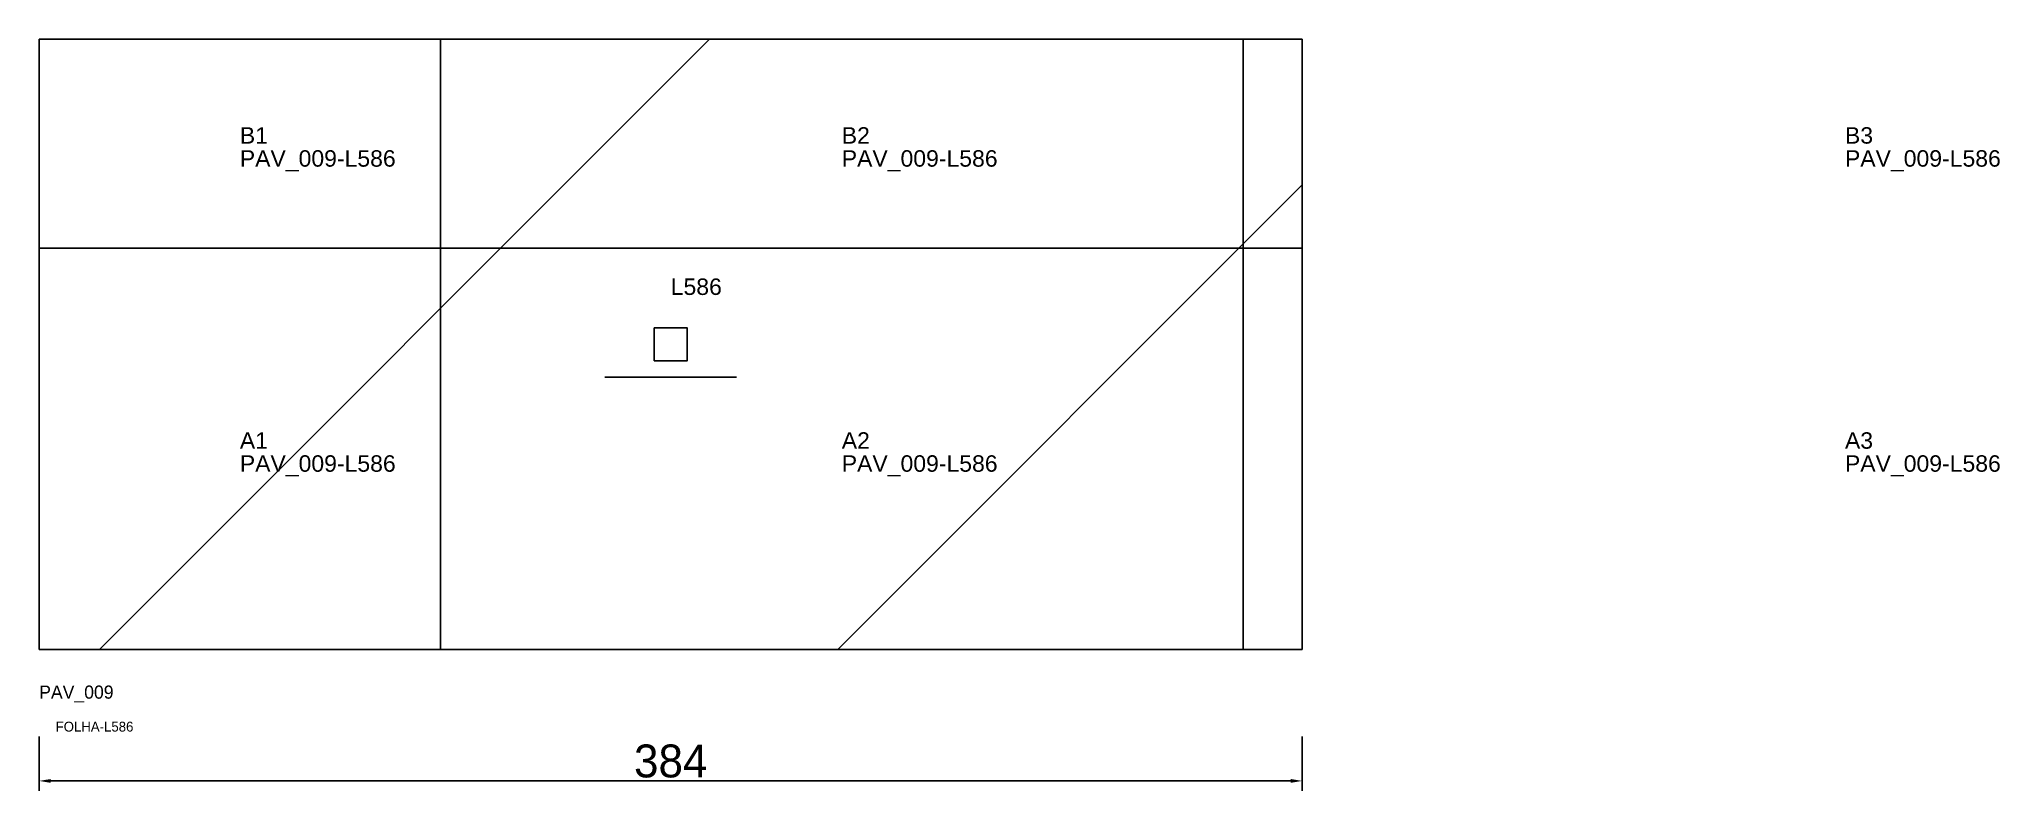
# Model space of a CAD drawing. Header units: metres. Extents: x 222 to 818, y -27 to 202.
import ezdxf

# ---------------------------------------------------------------- set-up
doc = ezdxf.new("R2010")
doc.units = ezdxf.units.M
for name, color, linetype in [('3', 3, 'CONTINUOUS'), ('AUX00', 7, 'CONTINUOUS'), ('COTA', 241, 'CONTINUOUS'), ('FOLHA', 255, 'CONTINUOUS'), ('Hachura', 251, 'CONTINUOUS'), ('NOMENCLATURA', 7, 'CONTINUOUS'), ('Nível', 160, 'CONTINUOUS'), ('Painéis', 200, 'CONTINUOUS'), ('Pilares', 5, 'CONTINUOUS'), ('SARR_2.2x7', 40, 'CONTINUOUS')]:
    doc.layers.add(name, color=color, linetype=linetype)
doc.styles.add('ARIAL', font='Arial.ttf')
doc.styles.add('STR_STANDARD', font='arial.ttf')
doc.dimstyles.new('EZ DXF', dxfattribs={"dimtxt": 10, "dimasz": 3.5, "dimexe": 3, "dimexo": 1.5, "dimgap": 1, "dimtad": 1, "dimdec": 1, "dimdsep": 46, "dimcen": 2.5, "dimazin": 3, "dimtfac": 1, "dimtmove": 0, "dimatfit": 3})

msp = doc.modelspace()

# ---------------------------------------------------------------- hatches: boundary and pattern name
at = {"layer": 'Hachura'}
h = msp.add_hatch(dxfattribs=at)
h.set_pattern_fill('ANSI31', scale=50)
h.paths.add_polyline_path([(222.2, 16), (222.2, 201.5), (247.2, 201.5), (606.2, 201.5), (606.2, 16)])
h = msp.add_hatch(dxfattribs=at)
h.set_pattern_fill('ANSI31', scale=50)
h.paths.add_polyline_path([(222.2, 16), (222.2, 201.5), (247.2, 201.5), (606.2, 201.5), (606.2, 16)])

# ---------------------------------------------------------------- linework, layer by layer
at = {"layer": '3'}
for points in [[(344.2, 16), (344.2, 201.5)], [(344.2, 16), (344.2, 201.5)], [(588.2, 16), (588.2, 201.5)], [(588.2, 16), (588.2, 201.5)], [(222.2, 138), (606.2, 138)], [(222.2, 138), (606.2, 138)]]:
    msp.add_lwpolyline(points, close=True, dxfattribs=at)
at = {"layer": 'Painéis', "color": 200}
for p, q in [((222.2, 16), (222.2, 201.5)), ((222.2, 201.5), (247.2, 201.5)), ((222.2, 16), (222.2, 201.5)), ((222.2, 201.5), (247.2, 201.5)), ((247.2, 201.5), (606.2, 201.5)), ((247.2, 201.5), (606.2, 201.5)), ((606.2, 201.5), (606.2, 16)), ((606.2, 201.5), (606.2, 16)), ((606.2, 16), (222.2, 16)), ((606.2, 16), (222.2, 16))]:
    msp.add_line(p, q, dxfattribs=at)
at = {"layer": 'Pilares'}
msp.add_lwpolyline([(409.2, 103.75), (419.2, 103.75), (419.2, 113.75), (409.2, 113.75)], close=True, dxfattribs=at)
msp.add_lwpolyline([(409.2, 103.75), (419.2, 103.75), (419.2, 113.75), (409.2, 113.75)], close=True, dxfattribs=at)
at = {"layer": 'SARR_2.2x7'}
msp.add_line((394.2, 98.75), (434.2, 98.75), dxfattribs=at)
msp.add_line((394.2, 98.75), (434.2, 98.75), dxfattribs=at)

# ---------------------------------------------------------------- texts
at = {"layer": '3', "style": 'STR_STANDARD'}
for s, p in [('B1', (283.2, 169.75)), ('B1', (283.2, 169.75)), ('B2', (466.2, 169.75)), ('B2', (466.2, 169.75)), ('B3', (771.2, 169.75)), ('B3', (771.2, 169.75)), ('A1', (283.2, 77)), ('A1', (283.2, 77)), ('A2', (466.2, 77)), ('A2', (466.2, 77)), ('A3', (771.2, 77)), ('A3', (771.2, 77))]:
    msp.add_text(s, height=5, dxfattribs=at).set_placement(p)
at = {"layer": 'AUX00', "style": 'STR_STANDARD'}
for p in [(283.2, 162.75), (283.2, 162.75), (466.2, 162.75), (466.2, 162.75), (771.2, 162.75), (771.2, 162.75), (283.2, 70), (283.2, 70), (466.2, 70), (466.2, 70), (771.2, 70), (771.2, 70)]:
    msp.add_text('PAV_009-L586', height=5, dxfattribs=at).set_placement(p)
at = {"layer": 'FOLHA'}
msp.add_text('FOLHA-L586', height=3, dxfattribs=at).set_placement((227.2, -9))
msp.add_text('FOLHA-L586', height=3, dxfattribs=at).set_placement((227.2, -9))
at = {"layer": 'NOMENCLATURA', "insert": (414.2, 128.75), "char_height": 5, "attachment_point": 1, "style": 'ARIAL'}
msp.add_mtext('L586', dxfattribs=at)
msp.add_mtext('L586', dxfattribs=at)
at = {"layer": 'Nível'}
msp.add_text('PAV_009', height=4, dxfattribs=at).set_placement((222.2, 1))
msp.add_text('PAV_009', height=4, dxfattribs=at).set_placement((222.2, 1))

# ---------------------------------------------------------------- dimensions: what is measured, and where the dimension line sits
at = {"layer": 'COTA'}
msp.add_linear_dim(base=(222.2, -24), p1=(222.2, -9), p2=(606.2, -9), dimstyle='EZ DXF', dxfattribs=at).render()
msp.add_linear_dim(base=(222.2, -24), p1=(222.2, -9), p2=(606.2, -9), dimstyle='EZ DXF', dxfattribs=at).render()

doc.saveas('drawing.dxf')
